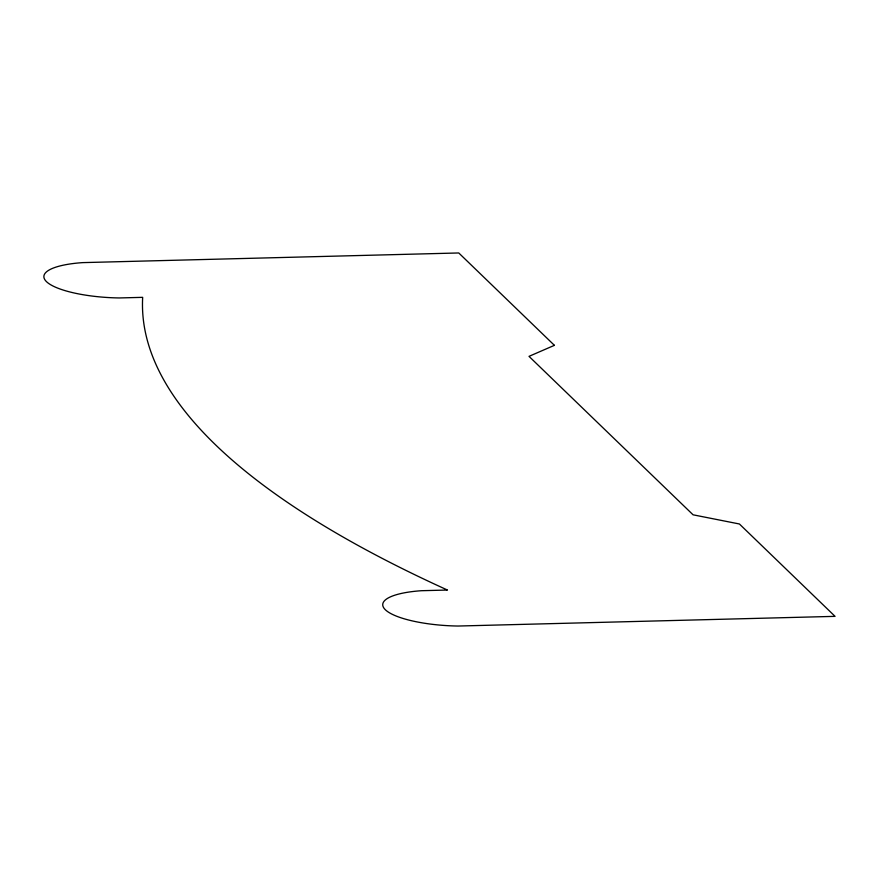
<?xml version="1.0" encoding="UTF-8"?>
<svg xmlns="http://www.w3.org/2000/svg" width="879" height="879" viewBox="0 0 879 879"><rect width="100%" height="100%" fill="white"/><g stroke="black" fill="none" stroke-linecap="round" stroke-linejoin="round"><path stroke-width="1.32" d="M554.407 345.337L529.004 356.358L693.081 514.808L739.404 523.983L835.05 616.355L458.08 626.035A66.134 17.558 3.2 0 1 385.365 609.762A66.134 17.558 3.2 0 1 421.502 590.71L447.466 590.04A1834.967 487.285 3.2 0 1 142.673 297.344L119.247 297.948A66.134 17.558 3.2 0 1 46.521 281.687A66.134 17.558 3.2 0 1 82.659 262.623L458.761 252.965L554.407 345.337"/></g></svg>
